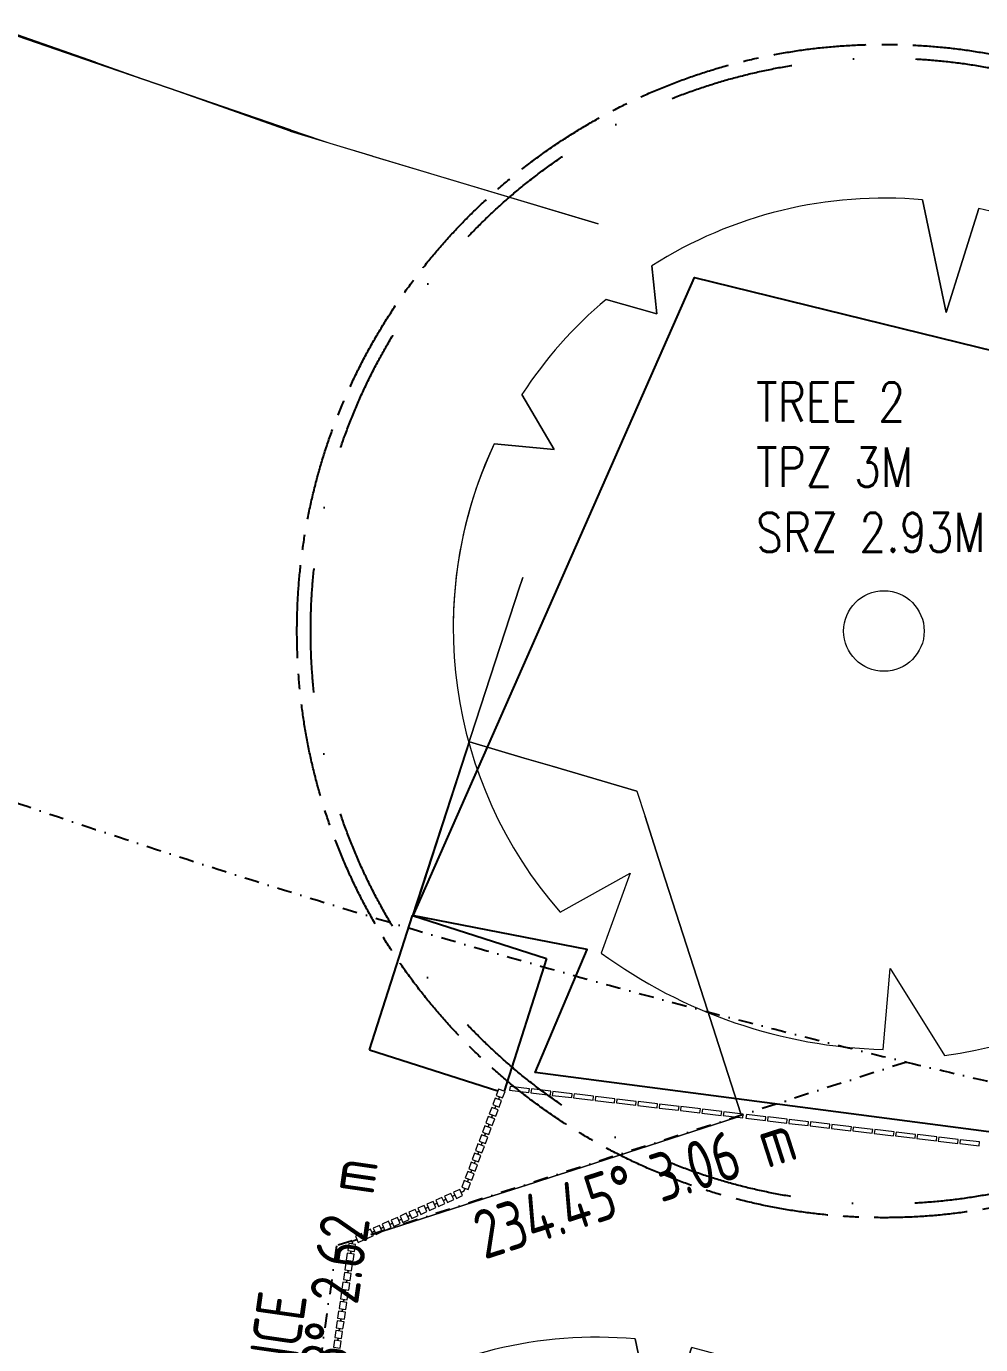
# Model space of a CAD drawing. Header units: millimetres. Extents: x -39027 to 364494, y -35256 to 94895.
# Drawn here: x 199714 to 204592, y 11782 to 18523 of the extents above; entities that cross this region are included whole.
import ezdxf

# ---------------------------------------------------------------- set-up
doc = ezdxf.new("R2010")
doc.units = ezdxf.units.MM
doc.header["$LTSCALE"] = 25
for name, pattern in [('BG_Dash Dot 3mm', [7, 3, -2, 0, -2]), ('CENTER2', [28.575, 19.05, -3.175, 3.175, -3.175]), ('DASHDOT', [25.4, 12.7, -6.35, 0, -6.35])]:
    doc.linetypes.add(name, pattern=pattern)
for name, color, linetype, lineweight in [('A-DETL-MBND', 4, 'Continuous', 13), ('A-GLAZ-CWMG', 3, 'Continuous', 5), ('C-PROP-LINE', 91, 'BG_Dash Dot 3mm', 25), ('C-PROP-LINE-IDEN', 91, 'Continuous', 5), ('C-TOPO', 251, 'Continuous', 9), ('G-ANNO-TEXT', 231, 'Continuous', 5), ('L-PLNT', 71, 'Continuous', 5)]:
    doc.layers.add(name, color=color, linetype=linetype, lineweight=lineweight)
for name, color, linetype in [('DLA-TXT-N-25', 3, 'Continuous'), ('Land-5', 1, 'Continuous'), ('Wall-25', 130, 'Continuous'), ('Wall-35', 2, 'Continuous'), ('Wall-7', 5, 'Continuous')]:
    doc.layers.add(name, color=color, linetype=linetype)
doc.styles.add('DLA-NOTES', font='romans.shx', dxfattribs={"width": 0.8})
doc.styles.add('ISOCPEUR_1', font='isocpeur.ttf', dxfattribs={"width": 0.75, "height": 700})
doc.linetypes.add('FENCELINE1', pattern='A,6.35,-2.54,[133,ltypeshp.shx,S=2.54,R=0,X=-2.54,Y=0],-2.54,25.4', length=36.83)

# ---------------------------------------------------------------- blocks, each defined once
blk = doc.blocks.new('Rectangular Mullion - 35mm Timber Batten_Black_-902602-PROPOSED GROUND FLOOR PLAN')
at = {"layer": 'A-GLAZ-CWMG', "lineweight": 13}
for p, q in [((-17.5, 17.5), (17.5, 17.5)), ((-17.5, -17.5), (-17.5, 17.5)), ((17.5, 17.5), (17.5, -17.5)), ((17.5, -17.5), (-17.5, -17.5))]:
    blk.add_line(p, q, dxfattribs=at)
blk = doc.blocks.new('Rectangular Mullion - 35mm Timber Batten_Black_-V81-PROPOSED GROUND FLOOR PLAN')
at = {"layer": 'A-GLAZ-CWMG', "lineweight": 13}
for p, q in [((-17.5, 17.5), (17.5, 17.5)), ((-17.5, -17.5), (-17.5, 17.5)), ((17.5, 17.5), (17.5, -17.5)), ((17.5, -17.5), (-17.5, -17.5))]:
    blk.add_line(p, q, dxfattribs=at)
blk = doc.blocks.new('Rectangular Mullion - 35mm Timber Batten_Black_-V82-PROPOSED GROUND FLOOR PLAN')
at = {"layer": 'A-GLAZ-CWMG', "lineweight": 13}
for p, q in [((-17.5, 17.5), (17.5, 17.5)), ((-17.5, -17.5), (-17.5, 17.5)), ((17.5, 17.5), (17.5, -17.5)), ((17.5, -17.5), (-17.5, -17.5))]:
    blk.add_line(p, q, dxfattribs=at)
blk = doc.blocks.new('Rectangular Mullion - 35mm Timber Batten_Black_-V83-PROPOSED GROUND FLOOR PLAN')
at = {"layer": 'A-GLAZ-CWMG', "lineweight": 13}
for p, q in [((-17.5, 17.5), (17.5, 17.5)), ((-17.5, -17.5), (-17.5, 17.5)), ((17.5, 17.5), (17.5, -17.5)), ((17.5, -17.5), (-17.5, -17.5))]:
    blk.add_line(p, q, dxfattribs=at)
blk = doc.blocks.new('Rectangular Mullion - 35mm Timber Batten_Black_-V84-PROPOSED GROUND FLOOR PLAN')
at = {"layer": 'A-GLAZ-CWMG', "lineweight": 13}
for p, q in [((-17.5, 17.5), (17.5, 17.5)), ((-17.5, -17.5), (-17.5, 17.5)), ((17.5, 17.5), (17.5, -17.5)), ((17.5, -17.5), (-17.5, -17.5))]:
    blk.add_line(p, q, dxfattribs=at)
blk = doc.blocks.new('Rectangular Mullion - 35mm Timber Batten_Black_-V85-PROPOSED GROUND FLOOR PLAN')
at = {"layer": 'A-GLAZ-CWMG', "lineweight": 13}
for p, q in [((-17.5, 17.5), (17.5, 17.5)), ((-17.5, -17.5), (-17.5, 17.5)), ((17.5, 17.5), (17.5, -17.5)), ((17.5, -17.5), (-17.5, -17.5))]:
    blk.add_line(p, q, dxfattribs=at)
blk = doc.blocks.new('Rectangular Mullion - 35mm Timber Batten_Black_-V86-PROPOSED GROUND FLOOR PLAN')
at = {"layer": 'A-GLAZ-CWMG', "lineweight": 13}
for p, q in [((-17.5, 17.5), (17.5, 17.5)), ((-17.5, -17.5), (-17.5, 17.5)), ((17.5, 17.5), (17.5, -17.5)), ((17.5, -17.5), (-17.5, -17.5))]:
    blk.add_line(p, q, dxfattribs=at)
blk = doc.blocks.new('Rectangular Mullion - 35mm Timber Batten_Black_-V87-PROPOSED GROUND FLOOR PLAN')
at = {"layer": 'A-GLAZ-CWMG', "lineweight": 13}
for p, q in [((-17.5, 17.5), (17.5, 17.5)), ((-17.5, -17.5), (-17.5, 17.5)), ((17.5, 17.5), (17.5, -17.5)), ((17.5, -17.5), (-17.5, -17.5))]:
    blk.add_line(p, q, dxfattribs=at)
blk = doc.blocks.new('Rectangular Mullion - 35mm Timber Batten_Black_-V88-PROPOSED GROUND FLOOR PLAN')
at = {"layer": 'A-GLAZ-CWMG', "lineweight": 13}
for p, q in [((-17.5, 17.5), (17.5, 17.5)), ((-17.5, -17.5), (-17.5, 17.5)), ((17.5, 17.5), (17.5, -17.5)), ((17.5, -17.5), (-17.5, -17.5))]:
    blk.add_line(p, q, dxfattribs=at)
blk = doc.blocks.new('Rectangular Mullion - 35mm Timber Batten_Black_-V89-PROPOSED GROUND FLOOR PLAN')
at = {"layer": 'A-GLAZ-CWMG', "lineweight": 13}
for p, q in [((-17.5, 17.5), (17.5, 17.5)), ((-17.5, -17.5), (-17.5, 17.5)), ((17.5, 17.5), (17.5, -17.5)), ((17.5, -17.5), (-17.5, -17.5))]:
    blk.add_line(p, q, dxfattribs=at)
blk = doc.blocks.new('Rectangular Mullion - 35mm Timber Batten_Black_-V90-PROPOSED GROUND FLOOR PLAN')
at = {"layer": 'A-GLAZ-CWMG', "lineweight": 13}
for p, q in [((-17.5, 17.5), (17.5, 17.5)), ((-17.5, -17.5), (-17.5, 17.5)), ((17.5, 17.5), (17.5, -17.5)), ((17.5, -17.5), (-17.5, -17.5))]:
    blk.add_line(p, q, dxfattribs=at)
blk = doc.blocks.new('Rectangular Mullion - 35mm Timber Batten_Black_-V91-PROPOSED GROUND FLOOR PLAN')
at = {"layer": 'A-GLAZ-CWMG', "lineweight": 13}
for p, q in [((-17.5, 17.5), (17.5, 17.5)), ((-17.5, -17.5), (-17.5, 17.5)), ((17.5, 17.5), (17.5, -17.5)), ((17.5, -17.5), (-17.5, -17.5))]:
    blk.add_line(p, q, dxfattribs=at)
blk = doc.blocks.new('Rectangular Mullion - 20x100 Timber Panel-V199-PROPOSED GROUND FLOOR PLAN')
at = {"layer": 'A-GLAZ-CWMG', "lineweight": 13}
for p, q in [((-50, 10), (50, 10)), ((-50, -10), (-50, 10)), ((50, 10), (50, -10)), ((50, -10), (-50, -10))]:
    blk.add_line(p, q, dxfattribs=at)
blk = doc.blocks.new('Rectangular Mullion - 20x100 Timber Panel-V200-PROPOSED GROUND FLOOR PLAN')
at = {"layer": 'A-GLAZ-CWMG', "lineweight": 13}
for p, q in [((-50, 10), (50, 10)), ((-50, -10), (-50, 10)), ((50, 10), (50, -10)), ((50, -10), (-50, -10))]:
    blk.add_line(p, q, dxfattribs=at)
blk = doc.blocks.new('Rectangular Mullion - 20x100 Timber Panel-V201-PROPOSED GROUND FLOOR PLAN')
at = {"layer": 'A-GLAZ-CWMG', "lineweight": 13}
for p, q in [((-50, 10), (50, 10)), ((-50, -10), (-50, 10)), ((50, 10), (50, -10)), ((50, -10), (-50, -10))]:
    blk.add_line(p, q, dxfattribs=at)
blk = doc.blocks.new('Rectangular Mullion - 20x100 Timber Panel-V202-PROPOSED GROUND FLOOR PLAN')
at = {"layer": 'A-GLAZ-CWMG', "lineweight": 13}
for p, q in [((-50, 10), (50, 10)), ((-50, -10), (-50, 10)), ((50, 10), (50, -10)), ((50, -10), (-50, -10))]:
    blk.add_line(p, q, dxfattribs=at)
blk = doc.blocks.new('Rectangular Mullion - 20x100 Timber Panel-V203-PROPOSED GROUND FLOOR PLAN')
at = {"layer": 'A-GLAZ-CWMG', "lineweight": 13}
for p, q in [((-50, 10), (50, 10)), ((-50, -10), (-50, 10)), ((50, 10), (50, -10)), ((50, -10), (-50, -10))]:
    blk.add_line(p, q, dxfattribs=at)
blk = doc.blocks.new('Rectangular Mullion - 20x100 Timber Panel-V204-PROPOSED GROUND FLOOR PLAN')
at = {"layer": 'A-GLAZ-CWMG', "lineweight": 13}
for p, q in [((-50, 10), (50, 10)), ((-50, -10), (-50, 10)), ((50, 10), (50, -10)), ((50, -10), (-50, -10))]:
    blk.add_line(p, q, dxfattribs=at)
blk = doc.blocks.new('Rectangular Mullion - 20x100 Timber Panel-V205-PROPOSED GROUND FLOOR PLAN')
at = {"layer": 'A-GLAZ-CWMG', "lineweight": 13}
for p, q in [((-50, 10), (50, 10)), ((-50, -10), (-50, 10)), ((50, 10), (50, -10)), ((50, -10), (-50, -10))]:
    blk.add_line(p, q, dxfattribs=at)
blk = doc.blocks.new('Rectangular Mullion - 20x100 Timber Panel-V206-PROPOSED GROUND FLOOR PLAN')
at = {"layer": 'A-GLAZ-CWMG', "lineweight": 13}
for p, q in [((-50, 10), (50, 10)), ((-50, -10), (-50, 10)), ((50, 10), (50, -10)), ((50, -10), (-50, -10))]:
    blk.add_line(p, q, dxfattribs=at)
blk = doc.blocks.new('Rectangular Mullion - 20x100 Timber Panel-V207-PROPOSED GROUND FLOOR PLAN')
at = {"layer": 'A-GLAZ-CWMG', "lineweight": 13}
for p, q in [((-50, 10), (50, 10)), ((-50, -10), (-50, 10)), ((50, 10), (50, -10)), ((50, -10), (-50, -10))]:
    blk.add_line(p, q, dxfattribs=at)
blk = doc.blocks.new('Rectangular Mullion - 20x100 Timber Panel-V208-PROPOSED GROUND FLOOR PLAN')
at = {"layer": 'A-GLAZ-CWMG', "lineweight": 13}
for p, q in [((-50, 10), (50, 10)), ((-50, -10), (-50, 10)), ((50, 10), (50, -10)), ((50, -10), (-50, -10))]:
    blk.add_line(p, q, dxfattribs=at)
blk = doc.blocks.new('Rectangular Mullion - 20x100 Timber Panel-V209-PROPOSED GROUND FLOOR PLAN')
at = {"layer": 'A-GLAZ-CWMG', "lineweight": 13}
for p, q in [((-50, 10), (50, 10)), ((-50, -10), (-50, 10)), ((50, 10), (50, -10)), ((50, -10), (-50, -10))]:
    blk.add_line(p, q, dxfattribs=at)
blk = doc.blocks.new('Rectangular Mullion - 20x100 Timber Panel-V210-PROPOSED GROUND FLOOR PLAN')
at = {"layer": 'A-GLAZ-CWMG', "lineweight": 13}
for p, q in [((-50, 10), (50, 10)), ((-50, -10), (-50, 10)), ((50, 10), (50, -10)), ((50, -10), (-50, -10))]:
    blk.add_line(p, q, dxfattribs=at)
blk = doc.blocks.new('Rectangular Mullion - 20x100 Timber Panel-V211-PROPOSED GROUND FLOOR PLAN')
at = {"layer": 'A-GLAZ-CWMG', "lineweight": 13}
for p, q in [((-50, 10), (50, 10)), ((-50, -10), (-50, 10)), ((50, 10), (50, -10)), ((50, -10), (-50, -10))]:
    blk.add_line(p, q, dxfattribs=at)
blk = doc.blocks.new('Rectangular Mullion - 20x100 Timber Panel-V212-PROPOSED GROUND FLOOR PLAN')
at = {"layer": 'A-GLAZ-CWMG', "lineweight": 13}
for p, q in [((-50, 10), (50, 10)), ((-50, -10), (-50, 10)), ((50, 10), (50, -10)), ((50, -10), (-50, -10))]:
    blk.add_line(p, q, dxfattribs=at)
blk = doc.blocks.new('Rectangular Mullion - 20x100 Timber Panel-V213-PROPOSED GROUND FLOOR PLAN')
at = {"layer": 'A-GLAZ-CWMG', "lineweight": 13}
for p, q in [((-50, 10), (50, 10)), ((-50, -10), (-50, 10)), ((50, 10), (50, -10)), ((50, -10), (-50, -10))]:
    blk.add_line(p, q, dxfattribs=at)
blk = doc.blocks.new('Rectangular Mullion - 20x100 Timber Panel-V214-PROPOSED GROUND FLOOR PLAN')
at = {"layer": 'A-GLAZ-CWMG', "lineweight": 13}
for p, q in [((-50, 10), (50, 10)), ((-50, -10), (-50, 10)), ((50, 10), (50, -10)), ((50, -10), (-50, -10))]:
    blk.add_line(p, q, dxfattribs=at)
blk = doc.blocks.new('Family - ___-1009153-PROPOSED GROUND FLOOR PLAN')
at = {"layer": 'C-PROP-LINE'}
for p, q in [((2435.4, 13187.2), (-477, 12248.2)), ((-477, 12248.2), (-849, 9654.7))]:
    blk.add_line(p, q, dxfattribs=at)
blk.add_arc((14652.7, 63546.4), 51820, 244.73665, 256.36333, dxfattribs=at)
blk = doc.blocks.new('Family - ___-2269169-PROPOSED GROUND FLOOR PLAN')
at = {"layer": 'C-PROP-LINE'}
for p, q in [((2435.5, 13187.2), (-477, 12248.2)), ((-477, 12248.2), (-849, 9654.7))]:
    blk.add_line(p, q, dxfattribs=at)
blk.add_arc((14525.2, 63577.2), 51820, 256.5084, 274.80717, dxfattribs=at)
blk = doc.blocks.new('PLANTING_Coloured tree scaleable - 7 Meters-2580589-PROPOSED SITE PLAN')
at = {"layer": 'L-PLNT', "lineweight": 9}
for p, q in [((-503.1, 2723.1), (-434.1, 2027.4)), ((-503.1, 2723.1), (-434.1, 2027.4)), ((-434.1, 2027.4), (-503.1, 2723.1)), ((-434.1, 2027.4), (-856.4, 2633.5)), ((-434.1, 2027.4), (-856.4, 2633.5)), ((-856.4, 2633.5), (-434.1, 2027.4)), ((1684.3, 1866.4), (1721.6, 2168.7)), ((1684.3, 1866.4), (1721.6, 2168.7)), ((1721.6, 2168.7), (1684.3, 1866.4)), ((1896, 2018.1), (1684.3, 1866.4)), ((1896, 2018.1), (1684.3, 1866.4)), ((1684.3, 1866.4), (1896, 2018.1)), ((-2285.9, 1563.4), (-2136.1, 1294.4)), ((-2285.9, 1563.4), (-2136.1, 1294.4)), ((-2136.1, 1294.4), (-2285.9, 1563.4)), ((-2136.1, 1294.4), (-2470.6, 1251.3)), ((-2136.1, 1294.4), (-2470.6, 1251.3)), ((-2470.6, 1251.3), (-2136.1, 1294.4)), ((2466.5, 391.3), (2705.1, 591.2)), ((2673.5, 564.8), (2705.1, 591.2)), ((-2727.6, 479.9), (-2398.7, 236.6)), ((-2727.6, 479.9), (-2398.7, 236.6)), ((-2398.7, 236.6), (-2727.6, 479.9)), ((2755.2, 301.8), (2466.5, 391.3)), ((-2398.7, 236.6), (-2766.9, 119.1)), ((-2398.7, 236.6), (-2766.9, 119.1)), ((-2766.9, 119.1), (-2398.7, 236.6)), ((885.9, -1979.7), (1424.5, -2355.9)), ((1047.8, -2474.3), (885.9, -1979.7)), ((-1201.1, -2475.8), (-886.8, -2070)), ((-886.8, -2070), (-856.3, -2614.2))]:
    blk.add_line(p, q, dxfattribs=at)
blk.add_circle((-0.3, -5.6), 258, dxfattribs=at)
for centre, radius, start, end in [((-0.3, 0), 2769.2, 51.5512, 100.46218), ((-0.3, 0), 2769.2, 51.5512, 100.46218), ((-0.3, 0), 2769.2, 51.5512, 100.46218), ((-0.3, 0), 2769.2, 108.00826, 145.62742), ((-0.3, 0), 2769.2, 108.00826, 145.62742), ((-0.3, 0), 2769.2, 108.00826, 145.62742), ((-0.3, 0), 2769.2, 12.32761, 46.78193), ((-0.3, 0), 2769.2, 12.32761, 46.78193), ((-0.3, 0), 2769.2, 13.37342, 46.78193), ((-0.3, 0), 2769.2, 153.13693, 170.02126), ((-0.3, 0), 2769.2, 153.13693, 170.02126), ((-0.3, 0), 2769.2, 153.13693, 170.02126), ((0.5, 19.1), 2769.2, 300.94649, 5.85992), ((0.5, 19.1), 2769.2, 177.93043, 244.2846), ((0.5, 19.1), 2769.2, 177.93043, 202.34569), ((0.5, 19.1), 2769.2, 177.93043, 200.69475), ((-129.6, 523), 3220.3, 256.95791, 291.44636)]:
    blk.add_arc(centre, radius, start, end, dxfattribs=at)

msp = doc.modelspace()

# ---------------------------------------------------------------- linework, layer by layer
at = {"layer": 'A-DETL-MBND', "lineweight": 5}
for p, q in [((200066.2, 18336.5), (199545.1, 18515.6)), ((199547.1, 18523.2), (200067.4, 18339.3)), ((200379.6, 18228.9), (200066.2, 18336.5)), ((200067.4, 18339.3), (200379.6, 18228.9)), ((201063.6, 17987), (200379.6, 18228.9)), ((200379.6, 18228.9), (201065, 17993.4)), ((201063.6, 17987), (200379.6, 18228.9)), ((201065, 17993.4), (200379.6, 18228.9)), ((201226.2, 17938.1), (201063.6, 17987)), ((201063.6, 17987), (201226.2, 17938.1)), ((201065, 17993.4), (201066.1, 17993.1)), ((201066.1, 17993.1), (201065, 17993.4)), ((201066.1, 17993.1), (201226.2, 17938.1)), ((201226.2, 17938.1), (201066.1, 17993.1)), ((201267.4, 17923.9), (201226.2, 17938.1)), ((201226.2, 17938.1), (201484.8, 17860.2)), ((201484.3, 17858.8), (201267.4, 17923.9)), ((201485.4, 17858.5), (201484.3, 17858.8)), ((201484.8, 17860.2), (202636.7, 17513.1)), ((202636.7, 17512.7), (201485.4, 17858.5)), ((201687.3, 13975.6), (202235.7, 15655.6)), ((202235.7, 15655.6), (202246.9, 15689.9)), ((202246.9, 15689.9), (202251.7, 15704.4)), ((201979.7, 14864.3), (201690.9, 13974.4)), ((202259.5, 14781.6), (201979.7, 14864.3)), ((202402.4, 14739.4), (202259.5, 14781.6)), ((202835.2, 14611.6), (202402.4, 14739.4)), ((202835.2, 14611.6), (202876.8, 14482.4)), ((202946.2, 14267.2), (202876.8, 14482.4)), ((203196.3, 13491.5), (202946.2, 14267.2)), ((203252.8, 13316.4), (203196.3, 13491.5)), ((203366.9, 12962.6), (203252.8, 13316.4)), ((202127, 13035.8), (202132.3, 13049.9)), ((202132.3, 13049.9), (202127, 13035.8)), ((202091.9, 12942.2), (202097.2, 12956.3)), ((202097.2, 12956.3), (202091.9, 12942.2)), ((202109.4, 12989), (202114.7, 13003.1)), ((202114.7, 13003.1), (202109.4, 12989)), ((202509.6, 12674.6), (203347.4, 12944.8)), ((202074.3, 12895.4), (202079.6, 12909.4)), ((202079.6, 12909.4), (202074.3, 12895.4)), ((202039.2, 12801.8), (202044.5, 12815.8)), ((202044.5, 12815.8), (202039.2, 12801.8)), ((202056.8, 12848.6), (202062, 12862.6)), ((202062, 12862.6), (202056.8, 12848.6)), ((202021.7, 12754.9), (202026.9, 12769)), ((202026.9, 12769), (202021.7, 12754.9)), ((201986.6, 12661.3), (201991.8, 12675.3)), ((201991.8, 12675.3), (201986.6, 12661.3)), ((202004.1, 12708.1), (202009.4, 12722.2)), ((202009.4, 12722.2), (202004.1, 12708.1)), ((202406.5, 12641.4), (202509.6, 12674.6)), ((201969, 12614.5), (201974.3, 12628.5)), ((201974.3, 12628.5), (201969, 12614.5)), ((202201.2, 12575.2), (202314.2, 12611.6)), ((202314.2, 12611.6), (202406.5, 12641.4)), ((201891.6, 12539.6), (201905.3, 12545.7)), ((201905.3, 12545.7), (201891.6, 12539.6)), ((201937.2, 12560.1), (201950.9, 12566.2)), ((201950.9, 12566.2), (201937.2, 12560.1)), ((201950.9, 12566.2), (201956.7, 12581.7)), ((201956.7, 12581.7), (201950.9, 12566.2)), ((201997.8, 12509.6), (202099.4, 12542.4)), ((202099.4, 12542.4), (202201.2, 12575.2)), ((201533.8, 12360), (201997.8, 12509.6)), ((201754.7, 12478.2), (201768.4, 12484.4)), ((201768.4, 12484.4), (201754.7, 12478.2)), ((201800.3, 12498.7), (201814, 12504.8)), ((201814, 12504.8), (201800.3, 12498.7)), ((201846, 12519.1), (201859.7, 12525.3)), ((201859.7, 12525.3), (201846, 12519.1)), ((201617.8, 12416.9), (201631.5, 12423)), ((201631.5, 12423), (201617.8, 12416.9)), ((201663.5, 12437.3), (201677.2, 12443.5)), ((201677.2, 12443.5), (201663.5, 12437.3)), ((201709.1, 12457.8), (201722.8, 12463.9)), ((201722.8, 12463.9), (201709.1, 12457.8)), ((201435.3, 12335.1), (201449, 12341.2)), ((201449, 12341.2), (201435.3, 12335.1)), ((201481, 12355.5), (201494.7, 12361.7)), ((201494.7, 12361.7), (201481, 12355.5)), ((201485.9, 12344.6), (201500.2, 12349.2)), ((201526.6, 12376), (201540.3, 12382.1)), ((201540.3, 12382.1), (201526.6, 12376)), ((201572.2, 12396.4), (201585.9, 12402.6)), ((201585.9, 12402.6), (201572.2, 12396.4)), ((201379.2, 12296.1), (201381.4, 12310.9)), ((201381.4, 12310.9), (201403.4, 12320.7)), ((201403.4, 12320.7), (201381.4, 12310.9)), ((201381.4, 12310.9), (201404.5, 12318.3)), ((201438, 12329.1), (201452.4, 12333.8)), ((201364.6, 12197.1), (201366.8, 12212)), ((201371.9, 12246.6), (201374.1, 12261.4)), ((201357.2, 12147.7), (201359.4, 12162.5)), ((201349.9, 12098.2), (201352.1, 12113)), ((201335.3, 11999.3), (201337.5, 12014.1)), ((201342.6, 12048.7), (201344.8, 12063.6)), ((201327.9, 11949.8), (201330.1, 11964.7)), ((201313.3, 11850.9), (201315.5, 11865.7)), ((201320.6, 11900.4), (201322.8, 11915.2)), ((201306, 11801.4), (201308.2, 11816.3))]:
    msp.add_line(p, q, dxfattribs=at)
at = {"layer": 'C-TOPO'}
for p, q in [((199545.1, 18515.6), (200066.2, 18336.5)), ((200067.4, 18339.3), (199547.1, 18523.2)), ((200066.2, 18336.5), (200379.6, 18228.9)), ((200067.4, 18339.3), (200379.6, 18228.9)), ((202235.7, 15655.6), (201687.3, 13975.6)), ((202246.9, 15689.9), (202235.7, 15655.6)), ((202251.7, 15704.4), (202246.9, 15689.9)), ((201690.9, 13974.4), (201979.7, 14864.3)), ((201979.7, 14864.3), (202259.5, 14781.6)), ((202259.5, 14781.6), (202402.4, 14739.4)), ((202402.4, 14739.4), (202835.2, 14611.6)), ((202835.2, 14611.6), (202876.8, 14482.4)), ((202876.8, 14482.4), (202946.2, 14267.2)), ((202946.2, 14267.2), (203196.3, 13491.5)), ((203196.3, 13491.5), (203252.8, 13316.4)), ((203252.8, 13316.4), (203366.9, 12962.6)), ((203347.4, 12944.8), (202509.6, 12674.6)), ((202509.6, 12674.6), (202406.5, 12641.4)), ((202314.2, 12611.6), (202201.2, 12575.2)), ((202406.5, 12641.4), (202314.2, 12611.6)), ((202099.4, 12542.4), (201997.8, 12509.6)), ((202201.2, 12575.2), (202099.4, 12542.4)), ((201997.8, 12509.6), (201533.8, 12360)), ((201500.2, 12349.2), (201485.9, 12344.6)), ((201381.4, 12310.9), (201379.2, 12296.1)), ((201404.5, 12318.3), (201381.4, 12310.9)), ((201452.4, 12333.8), (201438, 12329.1)), ((201366.8, 12212), (201364.6, 12197.1)), ((201374.1, 12261.4), (201371.9, 12246.6)), ((201359.4, 12162.5), (201357.2, 12147.7)), ((201352.1, 12113), (201349.9, 12098.2)), ((201337.5, 12014.1), (201335.3, 11999.3)), ((201344.8, 12063.6), (201342.6, 12048.7)), ((201330.1, 11964.7), (201327.9, 11949.8)), ((201315.5, 11865.7), (201313.3, 11850.9)), ((201322.8, 11915.2), (201320.6, 11900.4)), ((201308.2, 11816.3), (201306, 11801.4))]:
    msp.add_line(p, q, dxfattribs=at)
at = {"layer": 'Land-5', "linetype": 'CENTER2'}
msp.add_circle((204097.6, 15431.1), 3000, dxfattribs=at)
at = {"layer": 'Wall-25', "linetype": 'DASHDOT', "ltscale": 2}
msp.add_circle((204097.6, 15431.1), 2930, dxfattribs=at)
at = {"layer": 'Wall-35'}
for p, q in [((201468.7, 13289.6), (201687.3, 13975.6)), ((201687.3, 13975.6), (202373.3, 13756.9)), ((202373.3, 13756.9), (202156.9, 13078)), ((201468.7, 13289.6), (202125, 13080.4))]:
    msp.add_line(p, q, dxfattribs=at)
at = {"layer": 'Wall-7', "linetype": 'FENCELINE1'}
msp.add_lwpolyline([(201690.9, 13974.4), (203129.4, 17238.5), (206689.5, 16364.4), (209619, 15856.1), (211470.2, 15754.5), (210859.9, 12054.6), (202315.7, 13172.7), (202580.2, 13802.9), (201687.3, 13975.6)], dxfattribs=at)

# ---------------------------------------------------------------- block references
at = {"layer": 'A-GLAZ-CWMG', "extrusion": (0, 0, -1)}
for name, p, rotation in [('Rectangular Mullion - 35mm Timber Batten_Black_-902602-PROPOSED GROUND FLOOR PLAN', (-202138.4, 13066.3), 290.5521334337532), ('Rectangular Mullion - 20x100 Timber Panel-V214-PROPOSED GROUND FLOOR PLAN', (-202235, 13086.6), 6.755441381660682), ('Rectangular Mullion - 20x100 Timber Panel-V214-PROPOSED GROUND FLOOR PLAN', (-202344.2, 13073.7), 6.755441381660682), ('Rectangular Mullion - 35mm Timber Batten_Black_-902602-PROPOSED GROUND FLOOR PLAN', (-202120.9, 13019.5), 290.5521334337532), ('Rectangular Mullion - 20x100 Timber Panel-V214-PROPOSED GROUND FLOOR PLAN', (-202453.5, 13060.7), 6.755441381660682), ('Rectangular Mullion - 20x100 Timber Panel-V214-PROPOSED GROUND FLOOR PLAN', (-202562.7, 13047.8), 6.755441381660682), ('Rectangular Mullion - 20x100 Timber Panel-V214-PROPOSED GROUND FLOOR PLAN', (-202671.9, 13034.9), 6.755441381660682), ('Rectangular Mullion - 20x100 Timber Panel-V214-PROPOSED GROUND FLOOR PLAN', (-202781.2, 13021.9), 6.755441381660682), ('Rectangular Mullion - 20x100 Timber Panel-V214-PROPOSED GROUND FLOOR PLAN', (-202890.4, 13009), 6.755441381660682), ('Rectangular Mullion - 20x100 Timber Panel-V213-PROPOSED GROUND FLOOR PLAN', (-202999.6, 12996), 6.755441381660682), ('Rectangular Mullion - 35mm Timber Batten_Black_-902602-PROPOSED GROUND FLOOR PLAN', (-202085.7, 12925.8), 290.5521334337532), ('Rectangular Mullion - 35mm Timber Batten_Black_-902602-PROPOSED GROUND FLOOR PLAN', (-202103.3, 12972.6), 290.5521334337532), ('Rectangular Mullion - 20x100 Timber Panel-V212-PROPOSED GROUND FLOOR PLAN', (-203108.9, 12983.1), 6.755441381660682), ('Rectangular Mullion - 20x100 Timber Panel-V211-PROPOSED GROUND FLOOR PLAN', (-203218.1, 12970.2), 6.755441381660682), ('Rectangular Mullion - 20x100 Timber Panel-V210-PROPOSED GROUND FLOOR PLAN', (-203327.4, 12957.2), 6.755441381660682), ('Rectangular Mullion - 20x100 Timber Panel-V209-PROPOSED GROUND FLOOR PLAN', (-203443.5, 12943.5), 6.755441381660682), ('Rectangular Mullion - 20x100 Timber Panel-V208-PROPOSED GROUND FLOOR PLAN', (-203552.8, 12930.5), 6.755441381660682), ('Rectangular Mullion - 35mm Timber Batten_Black_-902602-PROPOSED GROUND FLOOR PLAN', (-202068.2, 12879), 290.5521334337532), ('Rectangular Mullion - 20x100 Timber Panel-V207-PROPOSED GROUND FLOOR PLAN', (-203662, 12917.6), 6.755441381660682), ('Rectangular Mullion - 20x100 Timber Panel-V206-PROPOSED GROUND FLOOR PLAN', (-203771.2, 12904.6), 6.755441381660682), ('Rectangular Mullion - 20x100 Timber Panel-V205-PROPOSED GROUND FLOOR PLAN', (-203880.5, 12891.7), 6.755441381660682), ('Rectangular Mullion - 20x100 Timber Panel-V204-PROPOSED GROUND FLOOR PLAN', (-203989.7, 12878.8), 6.755441381660682), ('Rectangular Mullion - 20x100 Timber Panel-V203-PROPOSED GROUND FLOOR PLAN', (-204099, 12865.8), 6.755441381660682), ('Rectangular Mullion - 35mm Timber Batten_Black_-902602-PROPOSED GROUND FLOOR PLAN', (-202050.6, 12832.2), 290.5521334337532), ('Rectangular Mullion - 20x100 Timber Panel-V202-PROPOSED GROUND FLOOR PLAN', (-204208.2, 12852.9), 6.755441381660682), ('Rectangular Mullion - 20x100 Timber Panel-V201-PROPOSED GROUND FLOOR PLAN', (-204317.4, 12839.9), 6.755441381660682), ('Rectangular Mullion - 20x100 Timber Panel-V200-PROPOSED GROUND FLOOR PLAN', (-204426.7, 12827), 6.755441381660682), ('Rectangular Mullion - 20x100 Timber Panel-V199-PROPOSED GROUND FLOOR PLAN', (-204535.9, 12814.1), 6.755441381660682), ('Rectangular Mullion - 35mm Timber Batten_Black_-902602-PROPOSED GROUND FLOOR PLAN', (-202015.5, 12738.5), 290.5521334337532), ('Rectangular Mullion - 35mm Timber Batten_Black_-902602-PROPOSED GROUND FLOOR PLAN', (-202033.1, 12785.4), 290.5521334337532), ('Rectangular Mullion - 35mm Timber Batten_Black_-902602-PROPOSED GROUND FLOOR PLAN', (-201998, 12691.7), 290.5521334337532), ('Rectangular Mullion - 35mm Timber Batten_Black_-902602-PROPOSED GROUND FLOOR PLAN', (-201962.9, 12598.1), 290.5521334337532), ('Rectangular Mullion - 35mm Timber Batten_Black_-902602-PROPOSED GROUND FLOOR PLAN', (-201980.4, 12644.9), 290.5521334337532), ('Rectangular Mullion - 35mm Timber Batten_Black_-902602-PROPOSED GROUND FLOOR PLAN', (-201875.6, 12532.4), 335.8540604260133), ('Rectangular Mullion - 35mm Timber Batten_Black_-902602-PROPOSED GROUND FLOOR PLAN', (-201921.3, 12552.9), 335.8540604260133), ('Rectangular Mullion - 35mm Timber Batten_Black_-902602-PROPOSED GROUND FLOOR PLAN', (-201693.1, 12450.6), 335.8540604260133), ('Rectangular Mullion - 35mm Timber Batten_Black_-902602-PROPOSED GROUND FLOOR PLAN', (-201738.8, 12471.1), 335.8540604260133), ('Rectangular Mullion - 35mm Timber Batten_Black_-902602-PROPOSED GROUND FLOOR PLAN', (-201784.4, 12491.5), 335.8540604260133), ('Rectangular Mullion - 35mm Timber Batten_Black_-902602-PROPOSED GROUND FLOOR PLAN', (-201830, 12512), 335.8540604260133), ('Rectangular Mullion - 35mm Timber Batten_Black_-902602-PROPOSED GROUND FLOOR PLAN', (-201556.3, 12389.3), 335.8540604260133), ('Rectangular Mullion - 35mm Timber Batten_Black_-902602-PROPOSED GROUND FLOOR PLAN', (-201601.9, 12409.7), 335.8540604260133), ('Rectangular Mullion - 35mm Timber Batten_Black_-902602-PROPOSED GROUND FLOOR PLAN', (-201647.5, 12430.2), 335.8540604260133), ('Rectangular Mullion - 35mm Timber Batten_Black_-902602-PROPOSED GROUND FLOOR PLAN', (-201419.4, 12327.9), 335.8540604260133), ('Rectangular Mullion - 35mm Timber Batten_Black_-902602-PROPOSED GROUND FLOOR PLAN', (-201465, 12348.4), 335.8540604260133), ('Rectangular Mullion - 35mm Timber Batten_Black_-902602-PROPOSED GROUND FLOOR PLAN', (-201510.6, 12368.8), 335.8540604260133), ('Rectangular Mullion - 35mm Timber Batten_Black_-V81-PROPOSED GROUND FLOOR PLAN', (-201376.6, 12278.7), 278.4227823277286), ('Rectangular Mullion - 35mm Timber Batten_Black_-V82-PROPOSED GROUND FLOOR PLAN', (-201369.3, 12229.3), 278.4227823277286), ('Rectangular Mullion - 35mm Timber Batten_Black_-V84-PROPOSED GROUND FLOOR PLAN', (-201354.7, 12130.4), 278.4227823277286), ('Rectangular Mullion - 35mm Timber Batten_Black_-V83-PROPOSED GROUND FLOOR PLAN', (-201362, 12179.8), 278.4227823277286), ('Rectangular Mullion - 35mm Timber Batten_Black_-V85-PROPOSED GROUND FLOOR PLAN', (-201347.4, 12080.9), 278.4227823277286), ('Rectangular Mullion - 35mm Timber Batten_Black_-V87-PROPOSED GROUND FLOOR PLAN', (-201332.7, 11982), 278.4227823277286), ('Rectangular Mullion - 35mm Timber Batten_Black_-V86-PROPOSED GROUND FLOOR PLAN', (-201340, 12031.4), 278.4227823277286), ('Rectangular Mullion - 35mm Timber Batten_Black_-V88-PROPOSED GROUND FLOOR PLAN', (-201325.4, 11932.5), 278.4227823277286), ('Rectangular Mullion - 35mm Timber Batten_Black_-V89-PROPOSED GROUND FLOOR PLAN', (-201318.1, 11883.1), 278.4227823277286), ('Rectangular Mullion - 35mm Timber Batten_Black_-V91-PROPOSED GROUND FLOOR PLAN', (-201303.4, 11784.1), 278.4227823277286), ('Rectangular Mullion - 35mm Timber Batten_Black_-V90-PROPOSED GROUND FLOOR PLAN', (-201310.7, 11833.6), 278.4227823277286)]:
    msp.add_blockref(name, p, dxfattribs=dict(at, rotation=rotation))
at = {"layer": 'C-PROP-LINE'}
for name in ['Family - ___-1009153-PROPOSED GROUND FLOOR PLAN', 'Family - ___-2269169-PROPOSED GROUND FLOOR PLAN']:
    msp.add_blockref(name, (201777.3, 39.7), dxfattribs=at)
at = {"layer": 'L-PLNT', "lineweight": 9, "xscale": 0.7980000000000003, "yscale": 0.7980000000000003, "zscale": 0.7980000000000003, "rotation": 336.899377919427}
for p in [(204099.6, 15435.1), (202630.1, 9610)]:
    msp.add_blockref('PLANTING_Coloured tree scaleable - 7 Meters-2580589-PROPOSED SITE PLAN', p, dxfattribs=at)

# ---------------------------------------------------------------- texts
at = {"layer": 'C-PROP-LINE-IDEN', "char_height": 250, "line_spacing_factor": 1.153846, "style": 'ISOCPEUR_1'}
for s, insert, width, attachment_point, rotation in [('3.06 m', (202881, 12744.6), 870, 1, 17.87073), ('2.62 m', (201160.9, 12016.6), 870, 1, 81.8374), ('234.45°', (202778.6, 12711.4), 1029, 3, 17.87073), ('170.48°', (201145.7, 11910.1), 960, 3, 81.8374)]:
    msp.add_mtext(s, dxfattribs=dict(at, insert=insert, width=width, attachment_point=attachment_point, rotation=rotation))
at = {"layer": 'DLA-TXT-N-25', "insert": (203444.8, 16702.4), "char_height": 200, "attachment_point": 1, "style": 'DLA-NOTES'}
msp.add_mtext_dynamic_manual_height_columns('TREE 2\\PTPZ 3M\\PSRZ 2.93M', width=1516.221, gutter_width=1000, heights=[0], dxfattribs=at)
at = {"layer": 'G-ANNO-TEXT', "color": 7, "lineweight": 13, "insert": (200583.7, 9835.4), "char_height": 250, "width": 2571, "attachment_point": 1, "rotation": 81.8374, "line_spacing_factor": 1.153846, "style": 'ISOCPEUR_1'}
msp.add_mtext('1.8M TIMBER FENCE', dxfattribs=at)

doc.saveas('drawing.dxf')
